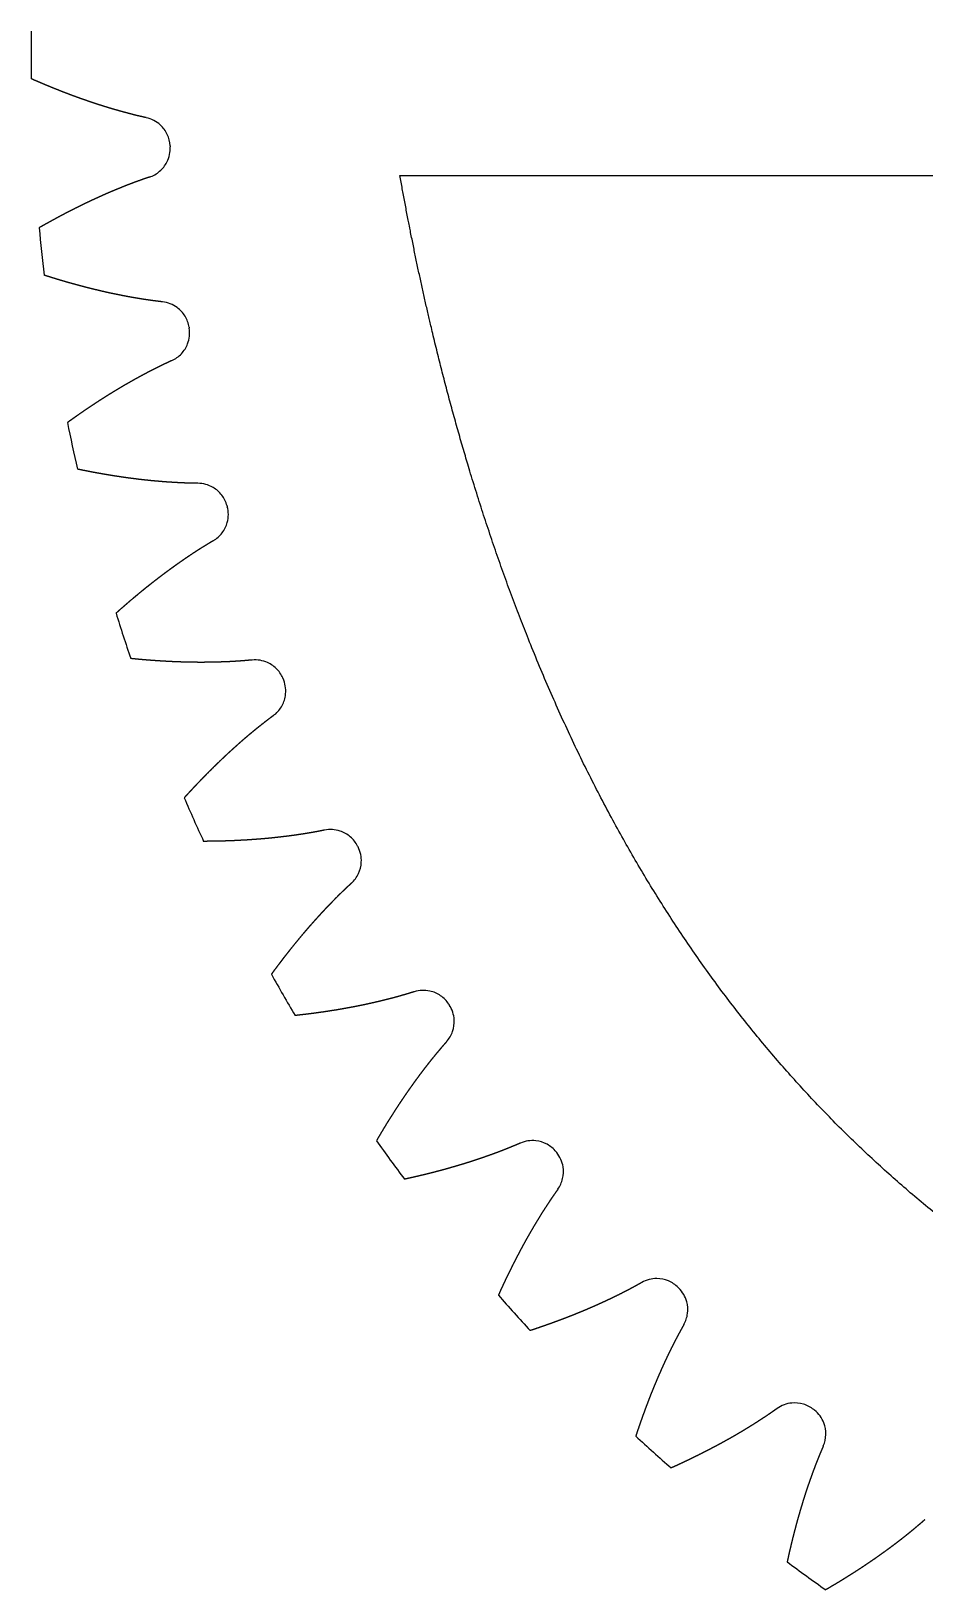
# Model space of a CAD drawing. Header units: millimetres. Extents: x -31 to 31, y -31 to 31.
# Drawn here: x -31 to -16.27, y -25.31 to 0.39 of the extents above; entities that cross this region are included whole.
import ezdxf

# ---------------------------------------------------------------- set-up
doc = ezdxf.new("R2010")
doc.units = ezdxf.units.MM
doc.layers.get('0').update_dxf_attribs({"linetype": 'CONTINUOUS'})

msp = doc.modelspace()

# ---------------------------------------------------------------- linework, layer by layer
msp.add_line((-24.921, -1.986), (-2, -1.986))
for radius, start, end in [(31, 179.2739, 180.7261), (28.749, 182.9836, 183.0164), (31, 185.2739, 186.7261), (28.749, 188.9836, 189.0164), (31, 191.2739, 192.7261), (28.749, 194.9836, 195.0164), (31, 197.2739, 198.7261), (28.749, 200.9836, 201.0164), (31, 203.2739, 204.7261), (28.749, 206.9836, 207.0164), (31, 209.2739, 210.7261), (28.749, 212.9836, 213.0164), (31, 215.2739, 216.7261), (28.749, 218.9836, 219.0164), (31, 221.2739, 222.7261), (28.749, 224.9836, 225.0164), (28.749, 230.9836, 231.0164), (31, 227.2739, 228.7261), (31, 233.2739, 234.7261)]:
    msp.add_arc((0, 0), radius, start, end)
for points, degree, knots in [([(-29.102, -1.034), (-29.102, -1.034), (-29.111, -1.032), (-29.127, -1.029), (-29.152, -1.023), (-29.185, -1.015), (-29.226, -1.006), (-29.267, -0.996), (-29.307, -0.986), (-29.348, -0.976), (-29.388, -0.965), (-29.429, -0.954), (-29.469, -0.943), (-29.51, -0.932), (-29.55, -0.921), (-29.591, -0.909), (-29.631, -0.898), (-29.672, -0.886), (-29.712, -0.874), (-29.753, -0.861), (-29.793, -0.849), (-29.834, -0.836), (-29.874, -0.823), (-29.915, -0.81), (-29.955, -0.797), (-29.995, -0.784), (-30.036, -0.77), (-30.076, -0.756), (-30.116, -0.742), (-30.156, -0.728), (-30.197, -0.714), (-30.237, -0.699), (-30.277, -0.685), (-30.317, -0.67), (-30.358, -0.655), (-30.398, -0.64), (-30.438, -0.624), (-30.478, -0.609), (-30.518, -0.593), (-30.558, -0.577), (-30.598, -0.561), (-30.638, -0.545), (-30.678, -0.529), (-30.718, -0.512), (-30.758, -0.496), (-30.798, -0.479), (-30.838, -0.462), (-30.878, -0.445), (-30.918, -0.428), (-30.95, -0.414), (-30.974, -0.403), (-30.99, -0.396), (-30.998, -0.393)], 5, [0.3277315, 0.3277315, 0.3277315, 0.3277315, 0.3277315, 0.3277315, 0.3285714, 0.3428571, 0.3571429, 0.3714286, 0.3857143, 0.4, 0.4142857, 0.4285714, 0.4428571, 0.4571429, 0.4714286, 0.4857143, 0.5, 0.5142857, 0.5285714, 0.5428571, 0.5571429, 0.5714286, 0.5857143, 0.6, 0.6142857, 0.6285714, 0.6428571, 0.6571429, 0.6714286, 0.6857143, 0.7, 0.7142857, 0.7285714, 0.7428571, 0.7571429, 0.7714286, 0.7857143, 0.8, 0.8142857, 0.8285714, 0.8428571, 0.8571429, 0.8714286, 0.8857143, 0.9, 0.9142857, 0.9285714, 0.9428571, 0.9571429, 0.9714286, 0.9857143, 1, 1, 1, 1, 1, 1]), ([(-28.71, -1.496), (-28.714, -1.431), (-28.73, -1.368), (-28.785, -1.25), (-28.824, -1.197), (-28.905, -1.124), (-28.941, -1.099), (-29.018, -1.059), (-29.059, -1.044), (-29.102, -1.034)], 3, [0, 0, 0, 0, 0.01953222, 0.01953222, 0.03906445, 0.03906445, 0.05213777, 0.05213777, 0.06521109, 0.06521109, 0.06521109, 0.06521109]), ([(-29.05, -2.013), (-28.988, -1.993), (-28.931, -1.96), (-28.833, -1.875), (-28.792, -1.823), (-28.743, -1.727), (-28.729, -1.685), (-28.71, -1.6), (-28.707, -1.556), (-28.709, -1.513)], 3, [0, 0, 0, 0, 0.01953222, 0.01953222, 0.03906445, 0.03906445, 0.05213777, 0.05213777, 0.06521109, 0.06521109, 0.06521109, 0.06521109]), ([(-29.05, -2.013), (-29.051, -2.014), (-29.059, -2.016), (-29.075, -2.022), (-29.099, -2.03), (-29.132, -2.041), (-29.171, -2.055), (-29.21, -2.069), (-29.25, -2.083), (-29.289, -2.097), (-29.328, -2.112), (-29.367, -2.127), (-29.407, -2.142), (-29.446, -2.157), (-29.485, -2.173), (-29.524, -2.189), (-29.563, -2.205), (-29.602, -2.221), (-29.641, -2.237), (-29.68, -2.253), (-29.719, -2.27), (-29.758, -2.287), (-29.797, -2.304), (-29.835, -2.321), (-29.874, -2.339), (-29.913, -2.356), (-29.951, -2.374), (-29.99, -2.392), (-30.029, -2.41), (-30.067, -2.428), (-30.106, -2.447), (-30.144, -2.465), (-30.183, -2.484), (-30.221, -2.503), (-30.26, -2.522), (-30.298, -2.541), (-30.336, -2.561), (-30.375, -2.58), (-30.413, -2.6), (-30.451, -2.62), (-30.489, -2.64), (-30.527, -2.66), (-30.565, -2.681), (-30.603, -2.701), (-30.641, -2.722), (-30.679, -2.743), (-30.717, -2.764), (-30.755, -2.785), (-30.793, -2.806), (-30.823, -2.824), (-30.846, -2.836), (-30.861, -2.845), (-30.869, -2.849)], 5, [0.3277315, 0.3277315, 0.3277315, 0.3277315, 0.3277315, 0.3277315, 0.3285714, 0.3428571, 0.3571429, 0.3714286, 0.3857143, 0.4, 0.4142857, 0.4285714, 0.4428571, 0.4571429, 0.4714286, 0.4857143, 0.5, 0.5142857, 0.5285714, 0.5428571, 0.5571429, 0.5714286, 0.5857143, 0.6, 0.6142857, 0.6285714, 0.6428571, 0.6571429, 0.6714286, 0.6857143, 0.7, 0.7142857, 0.7285714, 0.7428571, 0.7571429, 0.7714286, 0.7857143, 0.8, 0.8142857, 0.8285714, 0.8428571, 0.8571429, 0.8714286, 0.8857143, 0.9, 0.9142857, 0.9285714, 0.9428571, 0.9571429, 0.9714286, 0.9857143, 1, 1, 1, 1, 1, 1]), ([(-28.834, -4.071), (-28.835, -4.07), (-28.843, -4.069), (-28.86, -4.068), (-28.886, -4.065), (-28.919, -4.06), (-28.961, -4.055), (-29.002, -4.05), (-29.044, -4.044), (-29.085, -4.038), (-29.126, -4.032), (-29.168, -4.025), (-29.209, -4.019), (-29.251, -4.012), (-29.292, -4.005), (-29.334, -3.998), (-29.375, -3.99), (-29.417, -3.983), (-29.458, -3.975), (-29.5, -3.967), (-29.541, -3.958), (-29.583, -3.95), (-29.624, -3.941), (-29.666, -3.933), (-29.707, -3.924), (-29.749, -3.915), (-29.791, -3.905), (-29.832, -3.896), (-29.874, -3.886), (-29.915, -3.876), (-29.957, -3.866), (-29.998, -3.856), (-30.04, -3.846), (-30.081, -3.835), (-30.123, -3.824), (-30.164, -3.813), (-30.206, -3.802), (-30.247, -3.791), (-30.289, -3.78), (-30.33, -3.768), (-30.372, -3.757), (-30.413, -3.745), (-30.455, -3.733), (-30.496, -3.721), (-30.538, -3.708), (-30.579, -3.696), (-30.621, -3.683), (-30.662, -3.67), (-30.704, -3.657), (-30.737, -3.647), (-30.762, -3.639), (-30.778, -3.633), (-30.787, -3.631)], 5, [0.3277315, 0.3277315, 0.3277315, 0.3277315, 0.3277315, 0.3277315, 0.3285714, 0.3428571, 0.3571429, 0.3714286, 0.3857143, 0.4, 0.4142857, 0.4285714, 0.4428571, 0.4571429, 0.4714286, 0.4857143, 0.5, 0.5142857, 0.5285714, 0.5428571, 0.5571429, 0.5714286, 0.5857143, 0.6, 0.6142857, 0.6285714, 0.6428571, 0.6571429, 0.6714286, 0.6857143, 0.7, 0.7142857, 0.7285714, 0.7428571, 0.7571429, 0.7714286, 0.7857143, 0.8, 0.8142857, 0.8285714, 0.8428571, 0.8571429, 0.8714286, 0.8857143, 0.9, 0.9142857, 0.9285714, 0.9428571, 0.9571429, 0.9714286, 0.9857143, 1, 1, 1, 1, 1, 1]), ([(-28.397, -4.489), (-28.407, -4.425), (-28.429, -4.363), (-28.497, -4.252), (-28.541, -4.203), (-28.629, -4.139), (-28.667, -4.118), (-28.748, -4.086), (-28.791, -4.075), (-28.834, -4.071)], 3, [0, 0, 0, 0, 0.01953222, 0.01953222, 0.03906445, 0.03906445, 0.05213777, 0.05213777, 0.06521109, 0.06521109, 0.06521109, 0.06521109]), ([(-28.681, -5.039), (-28.621, -5.012), (-28.568, -4.974), (-28.479, -4.879), (-28.444, -4.823), (-28.405, -4.722), (-28.395, -4.679), (-28.386, -4.592), (-28.387, -4.549), (-28.394, -4.505)], 3, [0, 0, 0, 0, 0.01953222, 0.01953222, 0.03906445, 0.03906445, 0.05213777, 0.05213777, 0.06521109, 0.06521109, 0.06521109, 0.06521109]), ([(-28.681, -5.039), (-28.681, -5.039), (-28.689, -5.043), (-28.705, -5.05), (-28.728, -5.061), (-28.759, -5.075), (-28.796, -5.093), (-28.834, -5.111), (-28.872, -5.129), (-28.909, -5.148), (-28.947, -5.166), (-28.984, -5.185), (-29.022, -5.204), (-29.059, -5.224), (-29.096, -5.243), (-29.133, -5.263), (-29.171, -5.283), (-29.208, -5.303), (-29.245, -5.323), (-29.282, -5.343), (-29.319, -5.364), (-29.356, -5.385), (-29.392, -5.406), (-29.429, -5.427), (-29.466, -5.448), (-29.503, -5.47), (-29.539, -5.492), (-29.576, -5.514), (-29.612, -5.536), (-29.649, -5.558), (-29.685, -5.58), (-29.722, -5.603), (-29.758, -5.625), (-29.794, -5.648), (-29.83, -5.671), (-29.866, -5.694), (-29.902, -5.718), (-29.938, -5.741), (-29.974, -5.765), (-30.01, -5.789), (-30.046, -5.813), (-30.082, -5.837), (-30.118, -5.861), (-30.153, -5.885), (-30.189, -5.91), (-30.225, -5.935), (-30.26, -5.96), (-30.296, -5.985), (-30.331, -6.01), (-30.359, -6.03), (-30.381, -6.045), (-30.395, -6.055), (-30.402, -6.061)], 5, [0.3277315, 0.3277315, 0.3277315, 0.3277315, 0.3277315, 0.3277315, 0.3285714, 0.3428571, 0.3571429, 0.3714286, 0.3857143, 0.4, 0.4142857, 0.4285714, 0.4428571, 0.4571429, 0.4714286, 0.4857143, 0.5, 0.5142857, 0.5285714, 0.5428571, 0.5571429, 0.5714286, 0.5857143, 0.6, 0.6142857, 0.6285714, 0.6428571, 0.6571429, 0.6714286, 0.6857143, 0.7, 0.7142857, 0.7285714, 0.7428571, 0.7571429, 0.7714286, 0.7857143, 0.8, 0.8142857, 0.8285714, 0.8428571, 0.8571429, 0.8714286, 0.8857143, 0.9, 0.9142857, 0.9285714, 0.9428571, 0.9571429, 0.9714286, 0.9857143, 1, 1, 1, 1, 1, 1]), ([(-28.251, -7.062), (-28.251, -7.062), (-28.26, -7.062), (-28.277, -7.062), (-28.303, -7.062), (-28.336, -7.061), (-28.378, -7.06), (-28.42, -7.059), (-28.462, -7.058), (-28.504, -7.056), (-28.545, -7.054), (-28.587, -7.052), (-28.629, -7.05), (-28.671, -7.047), (-28.713, -7.045), (-28.755, -7.042), (-28.797, -7.039), (-28.839, -7.036), (-28.881, -7.032), (-28.924, -7.028), (-28.966, -7.025), (-29.008, -7.021), (-29.05, -7.016), (-29.092, -7.012), (-29.135, -7.007), (-29.177, -7.003), (-29.219, -6.998), (-29.261, -6.993), (-29.304, -6.987), (-29.346, -6.982), (-29.388, -6.976), (-29.431, -6.971), (-29.473, -6.965), (-29.516, -6.958), (-29.558, -6.952), (-29.6, -6.946), (-29.643, -6.939), (-29.685, -6.932), (-29.728, -6.925), (-29.77, -6.918), (-29.813, -6.911), (-29.855, -6.903), (-29.898, -6.896), (-29.94, -6.888), (-29.983, -6.88), (-30.026, -6.872), (-30.068, -6.864), (-30.111, -6.855), (-30.153, -6.847), (-30.187, -6.84), (-30.213, -6.834), (-30.23, -6.831), (-30.238, -6.829)], 5, [0.3277315, 0.3277315, 0.3277315, 0.3277315, 0.3277315, 0.3277315, 0.3285714, 0.3428571, 0.3571429, 0.3714286, 0.3857143, 0.4, 0.4142857, 0.4285714, 0.4428571, 0.4571429, 0.4714286, 0.4857143, 0.5, 0.5142857, 0.5285714, 0.5428571, 0.5571429, 0.5714286, 0.5857143, 0.6, 0.6142857, 0.6285714, 0.6428571, 0.6571429, 0.6714286, 0.6857143, 0.7, 0.7142857, 0.7285714, 0.7428571, 0.7571429, 0.7714286, 0.7857143, 0.8, 0.8142857, 0.8285714, 0.8428571, 0.8571429, 0.8714286, 0.8857143, 0.9, 0.9142857, 0.9285714, 0.9428571, 0.9571429, 0.9714286, 0.9857143, 1, 1, 1, 1, 1, 1]), ([(-27.772, -7.433), (-27.789, -7.37), (-27.818, -7.311), (-27.896, -7.207), (-27.946, -7.164), (-28.039, -7.109), (-28.08, -7.092), (-28.164, -7.069), (-28.207, -7.063), (-28.251, -7.062)], 3, [0, 0, 0, 0, 0.01953222, 0.01953222, 0.03906445, 0.03906445, 0.05213777, 0.05213777, 0.06521109, 0.06521109, 0.06521109, 0.06521109]), ([(-27.997, -8.009), (-27.941, -7.976), (-27.892, -7.933), (-27.813, -7.829), (-27.784, -7.77), (-27.756, -7.665), (-27.75, -7.621), (-27.75, -7.534), (-27.756, -7.491), (-27.767, -7.449)], 3, [0, 0, 0, 0, 0.01953222, 0.01953222, 0.03906445, 0.03906445, 0.05213777, 0.05213777, 0.06521109, 0.06521109, 0.06521109, 0.06521109]), ([(-27.997, -8.009), (-27.997, -8.009), (-28.005, -8.014), (-28.02, -8.023), (-28.042, -8.036), (-28.071, -8.053), (-28.106, -8.075), (-28.142, -8.097), (-28.177, -8.119), (-28.213, -8.141), (-28.248, -8.164), (-28.283, -8.186), (-28.319, -8.209), (-28.354, -8.232), (-28.389, -8.256), (-28.424, -8.279), (-28.459, -8.303), (-28.493, -8.327), (-28.528, -8.351), (-28.563, -8.375), (-28.597, -8.399), (-28.632, -8.424), (-28.666, -8.449), (-28.701, -8.474), (-28.735, -8.499), (-28.769, -8.524), (-28.803, -8.549), (-28.837, -8.575), (-28.871, -8.601), (-28.905, -8.626), (-28.939, -8.653), (-28.973, -8.679), (-29.007, -8.705), (-29.04, -8.732), (-29.074, -8.758), (-29.108, -8.785), (-29.141, -8.812), (-29.174, -8.839), (-29.208, -8.867), (-29.241, -8.894), (-29.274, -8.922), (-29.307, -8.949), (-29.34, -8.977), (-29.373, -9.005), (-29.406, -9.033), (-29.439, -9.062), (-29.472, -9.09), (-29.504, -9.119), (-29.537, -9.147), (-29.563, -9.17), (-29.582, -9.188), (-29.595, -9.199), (-29.602, -9.205)], 5, [0.3277315, 0.3277315, 0.3277315, 0.3277315, 0.3277315, 0.3277315, 0.3285714, 0.3428571, 0.3571429, 0.3714286, 0.3857143, 0.4, 0.4142857, 0.4285714, 0.4428571, 0.4571429, 0.4714286, 0.4857143, 0.5, 0.5142857, 0.5285714, 0.5428571, 0.5571429, 0.5714286, 0.5857143, 0.6, 0.6142857, 0.6285714, 0.6428571, 0.6571429, 0.6714286, 0.6857143, 0.7, 0.7142857, 0.7285714, 0.7428571, 0.7571429, 0.7714286, 0.7857143, 0.8, 0.8142857, 0.8285714, 0.8428571, 0.8571429, 0.8714286, 0.8857143, 0.9, 0.9142857, 0.9285714, 0.9428571, 0.9571429, 0.9714286, 0.9857143, 1, 1, 1, 1, 1, 1]), ([(-27.358, -9.977), (-27.358, -9.977), (-27.367, -9.977), (-27.384, -9.979), (-27.409, -9.981), (-27.443, -9.984), (-27.485, -9.988), (-27.526, -9.991), (-27.568, -9.994), (-27.61, -9.997), (-27.652, -9.999), (-27.694, -10.002), (-27.736, -10.004), (-27.778, -10.006), (-27.82, -10.007), (-27.862, -10.009), (-27.904, -10.01), (-27.946, -10.012), (-27.988, -10.013), (-28.03, -10.013), (-28.073, -10.014), (-28.115, -10.014), (-28.158, -10.015), (-28.2, -10.015), (-28.243, -10.015), (-28.285, -10.014), (-28.328, -10.014), (-28.37, -10.013), (-28.413, -10.012), (-28.455, -10.011), (-28.498, -10.01), (-28.541, -10.009), (-28.584, -10.007), (-28.627, -10.006), (-28.669, -10.004), (-28.712, -10.002), (-28.755, -9.999), (-28.798, -9.997), (-28.841, -9.995), (-28.884, -9.992), (-28.927, -9.989), (-28.97, -9.986), (-29.013, -9.983), (-29.056, -9.98), (-29.1, -9.976), (-29.143, -9.973), (-29.186, -9.969), (-29.229, -9.965), (-29.272, -9.961), (-29.307, -9.958), (-29.333, -9.955), (-29.35, -9.953), (-29.359, -9.952)], 5, [0.3277315, 0.3277315, 0.3277315, 0.3277315, 0.3277315, 0.3277315, 0.3285714, 0.3428571, 0.3571429, 0.3714286, 0.3857143, 0.4, 0.4142857, 0.4285714, 0.4428571, 0.4571429, 0.4714286, 0.4857143, 0.5, 0.5142857, 0.5285714, 0.5428571, 0.5571429, 0.5714286, 0.5857143, 0.6, 0.6142857, 0.6285714, 0.6428571, 0.6571429, 0.6714286, 0.6857143, 0.7, 0.7142857, 0.7285714, 0.7428571, 0.7571429, 0.7714286, 0.7857143, 0.8, 0.8142857, 0.8285714, 0.8428571, 0.8571429, 0.8714286, 0.8857143, 0.9, 0.9142857, 0.9285714, 0.9428571, 0.9571429, 0.9714286, 0.9857143, 1, 1, 1, 1, 1, 1]), ([(-26.843, -10.295), (-26.866, -10.234), (-26.901, -10.179), (-26.99, -10.084), (-27.044, -10.046), (-27.143, -10.001), (-27.185, -9.988), (-27.271, -9.974), (-27.314, -9.972), (-27.358, -9.977)], 3, [0, 0, 0, 0, 0.01953222, 0.01953222, 0.03906445, 0.03906445, 0.05213777, 0.05213777, 0.06521109, 0.06521109, 0.06521109, 0.06521109]), ([(-27.006, -10.892), (-26.954, -10.853), (-26.91, -10.805), (-26.842, -10.693), (-26.82, -10.631), (-26.803, -10.524), (-26.802, -10.48), (-26.811, -10.394), (-26.821, -10.351), (-26.837, -10.31)], 3, [0, 0, 0, 0, 0.01953222, 0.01953222, 0.03906445, 0.03906445, 0.05213777, 0.05213777, 0.06521109, 0.06521109, 0.06521109, 0.06521109]), ([(-27.006, -10.892), (-27.007, -10.892), (-27.014, -10.897), (-27.028, -10.908), (-27.048, -10.923), (-27.075, -10.943), (-27.108, -10.968), (-27.141, -10.994), (-27.174, -11.02), (-27.207, -11.046), (-27.24, -11.072), (-27.273, -11.098), (-27.305, -11.124), (-27.338, -11.151), (-27.37, -11.178), (-27.403, -11.205), (-27.435, -11.232), (-27.467, -11.259), (-27.499, -11.287), (-27.531, -11.315), (-27.563, -11.343), (-27.595, -11.371), (-27.626, -11.399), (-27.658, -11.427), (-27.689, -11.456), (-27.721, -11.484), (-27.752, -11.513), (-27.783, -11.542), (-27.814, -11.571), (-27.845, -11.601), (-27.876, -11.63), (-27.907, -11.66), (-27.938, -11.689), (-27.969, -11.719), (-27.999, -11.749), (-28.03, -11.78), (-28.06, -11.81), (-28.091, -11.84), (-28.121, -11.871), (-28.151, -11.902), (-28.181, -11.933), (-28.211, -11.964), (-28.241, -11.995), (-28.271, -12.026), (-28.301, -12.058), (-28.33, -12.089), (-28.36, -12.121), (-28.389, -12.153), (-28.419, -12.185), (-28.442, -12.21), (-28.46, -12.23), (-28.472, -12.243), (-28.477, -12.249)], 5, [0.3277315, 0.3277315, 0.3277315, 0.3277315, 0.3277315, 0.3277315, 0.3285714, 0.3428571, 0.3571429, 0.3714286, 0.3857143, 0.4, 0.4142857, 0.4285714, 0.4428571, 0.4571429, 0.4714286, 0.4857143, 0.5, 0.5142857, 0.5285714, 0.5428571, 0.5571429, 0.5714286, 0.5857143, 0.6, 0.6142857, 0.6285714, 0.6428571, 0.6571429, 0.6714286, 0.6857143, 0.7, 0.7142857, 0.7285714, 0.7428571, 0.7571429, 0.7714286, 0.7857143, 0.8, 0.8142857, 0.8285714, 0.8428571, 0.8571429, 0.8714286, 0.8857143, 0.9, 0.9142857, 0.9285714, 0.9428571, 0.9571429, 0.9714286, 0.9857143, 1, 1, 1, 1, 1, 1]), ([(-26.165, -12.782), (-26.165, -12.782), (-26.174, -12.783), (-26.191, -12.787), (-26.216, -12.792), (-26.249, -12.798), (-26.29, -12.806), (-26.331, -12.814), (-26.372, -12.821), (-26.414, -12.828), (-26.455, -12.835), (-26.496, -12.842), (-26.538, -12.848), (-26.579, -12.854), (-26.621, -12.861), (-26.663, -12.867), (-26.705, -12.872), (-26.746, -12.878), (-26.788, -12.883), (-26.83, -12.888), (-26.872, -12.893), (-26.914, -12.898), (-26.957, -12.903), (-26.999, -12.907), (-27.041, -12.912), (-27.083, -12.916), (-27.126, -12.92), (-27.168, -12.924), (-27.211, -12.927), (-27.253, -12.931), (-27.296, -12.934), (-27.338, -12.937), (-27.381, -12.94), (-27.424, -12.943), (-27.467, -12.946), (-27.51, -12.948), (-27.552, -12.95), (-27.595, -12.953), (-27.638, -12.955), (-27.681, -12.956), (-27.725, -12.958), (-27.768, -12.96), (-27.811, -12.961), (-27.854, -12.962), (-27.897, -12.963), (-27.941, -12.964), (-27.984, -12.965), (-28.027, -12.966), (-28.071, -12.966), (-28.106, -12.966), (-28.132, -12.967), (-28.149, -12.967), (-28.158, -12.967)], 5, [0.3277315, 0.3277315, 0.3277315, 0.3277315, 0.3277315, 0.3277315, 0.3285714, 0.3428571, 0.3571429, 0.3714286, 0.3857143, 0.4, 0.4142857, 0.4285714, 0.4428571, 0.4571429, 0.4714286, 0.4857143, 0.5, 0.5142857, 0.5285714, 0.5428571, 0.5571429, 0.5714286, 0.5857143, 0.6, 0.6142857, 0.6285714, 0.6428571, 0.6571429, 0.6714286, 0.6857143, 0.7, 0.7142857, 0.7285714, 0.7428571, 0.7571429, 0.7714286, 0.7857143, 0.8, 0.8142857, 0.8285714, 0.8428571, 0.8571429, 0.8714286, 0.8857143, 0.9, 0.9142857, 0.9285714, 0.9428571, 0.9571429, 0.9714286, 0.9857143, 1, 1, 1, 1, 1, 1]), ([(-25.619, -13.045), (-25.649, -12.987), (-25.69, -12.935), (-25.788, -12.85), (-25.845, -12.818), (-25.949, -12.783), (-25.992, -12.775), (-26.079, -12.77), (-26.122, -12.773), (-26.165, -12.782)], 3, [0, 0, 0, 0, 0.01953222, 0.01953222, 0.03906445, 0.03906445, 0.05213777, 0.05213777, 0.06521109, 0.06521109, 0.06521109, 0.06521109]), ([(-25.72, -13.655), (-25.672, -13.611), (-25.633, -13.558), (-25.577, -13.44), (-25.561, -13.377), (-25.556, -13.268), (-25.559, -13.224), (-25.578, -13.139), (-25.592, -13.098), (-25.612, -13.059)], 3, [0, 0, 0, 0, 0.01953222, 0.01953222, 0.03906445, 0.03906445, 0.05213777, 0.05213777, 0.06521109, 0.06521109, 0.06521109, 0.06521109]), ([(-25.72, -13.655), (-25.72, -13.655), (-25.727, -13.661), (-25.739, -13.673), (-25.758, -13.69), (-25.783, -13.713), (-25.813, -13.742), (-25.843, -13.771), (-25.874, -13.8), (-25.904, -13.829), (-25.934, -13.858), (-25.963, -13.888), (-25.993, -13.918), (-26.023, -13.948), (-26.052, -13.978), (-26.081, -14.008), (-26.11, -14.038), (-26.14, -14.069), (-26.169, -14.1), (-26.197, -14.13), (-26.226, -14.162), (-26.255, -14.193), (-26.283, -14.224), (-26.312, -14.256), (-26.34, -14.287), (-26.368, -14.319), (-26.396, -14.351), (-26.425, -14.383), (-26.452, -14.415), (-26.48, -14.448), (-26.508, -14.48), (-26.536, -14.513), (-26.563, -14.546), (-26.59, -14.579), (-26.618, -14.612), (-26.645, -14.645), (-26.672, -14.678), (-26.699, -14.712), (-26.726, -14.745), (-26.753, -14.779), (-26.779, -14.813), (-26.806, -14.847), (-26.833, -14.881), (-26.859, -14.915), (-26.885, -14.95), (-26.911, -14.984), (-26.938, -15.019), (-26.964, -15.054), (-26.99, -15.088), (-27.01, -15.116), (-27.026, -15.137), (-27.036, -15.152), (-27.041, -15.159)], 5, [0.3277315, 0.3277315, 0.3277315, 0.3277315, 0.3277315, 0.3277315, 0.3285714, 0.3428571, 0.3571429, 0.3714286, 0.3857143, 0.4, 0.4142857, 0.4285714, 0.4428571, 0.4571429, 0.4714286, 0.4857143, 0.5, 0.5142857, 0.5285714, 0.5428571, 0.5571429, 0.5714286, 0.5857143, 0.6, 0.6142857, 0.6285714, 0.6428571, 0.6571429, 0.6714286, 0.6857143, 0.7, 0.7142857, 0.7285714, 0.7428571, 0.7571429, 0.7714286, 0.7857143, 0.8, 0.8142857, 0.8285714, 0.8428571, 0.8571429, 0.8714286, 0.8857143, 0.9, 0.9142857, 0.9285714, 0.9428571, 0.9571429, 0.9714286, 0.9857143, 1, 1, 1, 1, 1, 1]), ([(-24.686, -15.446), (-24.686, -15.447), (-24.694, -15.449), (-24.711, -15.454), (-24.735, -15.462), (-24.768, -15.472), (-24.808, -15.484), (-24.848, -15.496), (-24.888, -15.507), (-24.928, -15.519), (-24.968, -15.53), (-25.009, -15.541), (-25.05, -15.552), (-25.09, -15.562), (-25.131, -15.573), (-25.172, -15.583), (-25.213, -15.593), (-25.254, -15.603), (-25.295, -15.613), (-25.336, -15.622), (-25.377, -15.632), (-25.419, -15.641), (-25.46, -15.65), (-25.502, -15.659), (-25.543, -15.668), (-25.585, -15.676), (-25.627, -15.685), (-25.668, -15.693), (-25.71, -15.701), (-25.752, -15.709), (-25.794, -15.716), (-25.836, -15.724), (-25.878, -15.731), (-25.921, -15.739), (-25.963, -15.746), (-26.005, -15.753), (-26.048, -15.759), (-26.09, -15.766), (-26.133, -15.773), (-26.175, -15.779), (-26.218, -15.785), (-26.261, -15.791), (-26.304, -15.797), (-26.347, -15.803), (-26.389, -15.808), (-26.432, -15.814), (-26.475, -15.819), (-26.519, -15.824), (-26.562, -15.829), (-26.596, -15.833), (-26.622, -15.836), (-26.64, -15.838), (-26.648, -15.839)], 5, [0.3277315, 0.3277315, 0.3277315, 0.3277315, 0.3277315, 0.3277315, 0.3285714, 0.3428571, 0.3571429, 0.3714286, 0.3857143, 0.4, 0.4142857, 0.4285714, 0.4428571, 0.4571429, 0.4714286, 0.4857143, 0.5, 0.5142857, 0.5285714, 0.5428571, 0.5571429, 0.5714286, 0.5857143, 0.6, 0.6142857, 0.6285714, 0.6428571, 0.6571429, 0.6714286, 0.6857143, 0.7, 0.7142857, 0.7285714, 0.7428571, 0.7571429, 0.7714286, 0.7857143, 0.8, 0.8142857, 0.8285714, 0.8428571, 0.8571429, 0.8714286, 0.8857143, 0.9, 0.9142857, 0.9285714, 0.9428571, 0.9571429, 0.9714286, 0.9857143, 1, 1, 1, 1, 1, 1]), ([(-24.116, -15.651), (-24.151, -15.596), (-24.197, -15.549), (-24.304, -15.475), (-24.364, -15.449), (-24.47, -15.426), (-24.514, -15.422), (-24.601, -15.426), (-24.644, -15.433), (-24.686, -15.446)], 3, [0, 0, 0, 0, 0.01953222, 0.01953222, 0.03906445, 0.03906445, 0.05213777, 0.05213777, 0.06521109, 0.06521109, 0.06521109, 0.06521109]), ([(-24.152, -16.269), (-24.108, -16.22), (-24.075, -16.163), (-24.032, -16.04), (-24.023, -15.975), (-24.029, -15.867), (-24.037, -15.824), (-24.064, -15.741), (-24.083, -15.701), (-24.107, -15.665)], 3, [0, 0, 0, 0, 0.01953222, 0.01953222, 0.03906445, 0.03906445, 0.05213777, 0.05213777, 0.06521109, 0.06521109, 0.06521109, 0.06521109]), ([(-24.152, -16.269), (-24.152, -16.269), (-24.158, -16.276), (-24.169, -16.289), (-24.186, -16.308), (-24.208, -16.333), (-24.235, -16.365), (-24.262, -16.397), (-24.289, -16.429), (-24.316, -16.461), (-24.343, -16.493), (-24.369, -16.526), (-24.396, -16.558), (-24.422, -16.591), (-24.448, -16.624), (-24.474, -16.657), (-24.5, -16.691), (-24.526, -16.724), (-24.551, -16.758), (-24.577, -16.791), (-24.602, -16.825), (-24.627, -16.859), (-24.653, -16.894), (-24.678, -16.928), (-24.702, -16.962), (-24.727, -16.997), (-24.752, -17.032), (-24.776, -17.066), (-24.801, -17.101), (-24.825, -17.137), (-24.849, -17.172), (-24.873, -17.207), (-24.897, -17.243), (-24.921, -17.278), (-24.945, -17.314), (-24.968, -17.35), (-24.992, -17.386), (-25.015, -17.422), (-25.038, -17.458), (-25.061, -17.495), (-25.084, -17.531), (-25.107, -17.568), (-25.13, -17.604), (-25.153, -17.641), (-25.175, -17.678), (-25.198, -17.715), (-25.22, -17.752), (-25.242, -17.79), (-25.264, -17.827), (-25.282, -17.857), (-25.295, -17.879), (-25.304, -17.895), (-25.308, -17.902)], 5, [0.3277315, 0.3277315, 0.3277315, 0.3277315, 0.3277315, 0.3277315, 0.3285714, 0.3428571, 0.3571429, 0.3714286, 0.3857143, 0.4, 0.4142857, 0.4285714, 0.4428571, 0.4571429, 0.4714286, 0.4857143, 0.5, 0.5142857, 0.5285714, 0.5428571, 0.5571429, 0.5714286, 0.5857143, 0.6, 0.6142857, 0.6285714, 0.6428571, 0.6571429, 0.6714286, 0.6857143, 0.7, 0.7142857, 0.7285714, 0.7428571, 0.7571429, 0.7714286, 0.7857143, 0.8, 0.8142857, 0.8285714, 0.8428571, 0.8571429, 0.8714286, 0.8857143, 0.9, 0.9142857, 0.9285714, 0.9428571, 0.9571429, 0.9714286, 0.9857143, 1, 1, 1, 1, 1, 1]), ([(-22.936, -17.942), (-22.936, -17.942), (-22.944, -17.946), (-22.96, -17.953), (-22.983, -17.963), (-23.015, -17.976), (-23.053, -17.992), (-23.092, -18.008), (-23.131, -18.024), (-23.169, -18.039), (-23.208, -18.055), (-23.247, -18.07), (-23.287, -18.085), (-23.326, -18.1), (-23.365, -18.114), (-23.405, -18.129), (-23.445, -18.143), (-23.484, -18.157), (-23.524, -18.171), (-23.564, -18.185), (-23.604, -18.199), (-23.645, -18.212), (-23.685, -18.226), (-23.725, -18.239), (-23.766, -18.252), (-23.806, -18.265), (-23.847, -18.277), (-23.887, -18.29), (-23.928, -18.302), (-23.969, -18.314), (-24.01, -18.327), (-24.051, -18.338), (-24.092, -18.35), (-24.134, -18.362), (-24.175, -18.373), (-24.216, -18.385), (-24.258, -18.396), (-24.299, -18.407), (-24.341, -18.418), (-24.383, -18.429), (-24.425, -18.439), (-24.466, -18.45), (-24.508, -18.46), (-24.55, -18.47), (-24.592, -18.48), (-24.635, -18.49), (-24.677, -18.5), (-24.719, -18.51), (-24.762, -18.519), (-24.796, -18.527), (-24.821, -18.532), (-24.838, -18.536), (-24.847, -18.538)], 5, [0.3277315, 0.3277315, 0.3277315, 0.3277315, 0.3277315, 0.3277315, 0.3285714, 0.3428571, 0.3571429, 0.3714286, 0.3857143, 0.4, 0.4142857, 0.4285714, 0.4428571, 0.4571429, 0.4714286, 0.4857143, 0.5, 0.5142857, 0.5285714, 0.5428571, 0.5571429, 0.5714286, 0.5857143, 0.6, 0.6142857, 0.6285714, 0.6428571, 0.6571429, 0.6714286, 0.6857143, 0.7, 0.7142857, 0.7285714, 0.7428571, 0.7571429, 0.7714286, 0.7857143, 0.8, 0.8142857, 0.8285714, 0.8428571, 0.8571429, 0.8714286, 0.8857143, 0.9, 0.9142857, 0.9285714, 0.9428571, 0.9571429, 0.9714286, 0.9857143, 1, 1, 1, 1, 1, 1]), ([(-22.347, -18.086), (-22.388, -18.035), (-22.439, -17.993), (-22.553, -17.931), (-22.616, -17.911), (-22.724, -17.899), (-22.768, -17.9), (-22.854, -17.913), (-22.896, -17.925), (-22.936, -17.942)], 3, [0, 0, 0, 0, 0.01953222, 0.01953222, 0.03906445, 0.03906445, 0.05213777, 0.05213777, 0.06521109, 0.06521109, 0.06521109, 0.06521109]), ([(-22.319, -18.704), (-22.281, -18.651), (-22.254, -18.591), (-22.224, -18.465), (-22.222, -18.399), (-22.239, -18.292), (-22.251, -18.25), (-22.287, -18.17), (-22.31, -18.133), (-22.337, -18.099)], 3, [0, 0, 0, 0, 0.01953222, 0.01953222, 0.03906445, 0.03906445, 0.05213777, 0.05213777, 0.06521109, 0.06521109, 0.06521109, 0.06521109]), ([(-22.319, -18.704), (-22.319, -18.705), (-22.324, -18.712), (-22.334, -18.726), (-22.349, -18.747), (-22.368, -18.774), (-22.392, -18.809), (-22.416, -18.843), (-22.439, -18.878), (-22.462, -18.912), (-22.485, -18.947), (-22.508, -18.983), (-22.531, -19.018), (-22.554, -19.053), (-22.577, -19.089), (-22.599, -19.124), (-22.621, -19.16), (-22.643, -19.196), (-22.665, -19.232), (-22.687, -19.268), (-22.709, -19.305), (-22.73, -19.341), (-22.752, -19.378), (-22.773, -19.415), (-22.794, -19.451), (-22.815, -19.488), (-22.836, -19.526), (-22.857, -19.563), (-22.877, -19.6), (-22.898, -19.638), (-22.918, -19.675), (-22.938, -19.713), (-22.958, -19.751), (-22.978, -19.789), (-22.998, -19.827), (-23.018, -19.865), (-23.037, -19.903), (-23.057, -19.941), (-23.076, -19.98), (-23.095, -20.018), (-23.114, -20.057), (-23.133, -20.096), (-23.152, -20.135), (-23.171, -20.174), (-23.19, -20.213), (-23.208, -20.252), (-23.226, -20.291), (-23.245, -20.331), (-23.263, -20.37), (-23.277, -20.402), (-23.288, -20.426), (-23.295, -20.442), (-23.298, -20.449)], 5, [0.3277315, 0.3277315, 0.3277315, 0.3277315, 0.3277315, 0.3277315, 0.3285714, 0.3428571, 0.3571429, 0.3714286, 0.3857143, 0.4, 0.4142857, 0.4285714, 0.4428571, 0.4571429, 0.4714286, 0.4857143, 0.5, 0.5142857, 0.5285714, 0.5428571, 0.5571429, 0.5714286, 0.5857143, 0.6, 0.6142857, 0.6285714, 0.6428571, 0.6571429, 0.6714286, 0.6857143, 0.7, 0.7142857, 0.7285714, 0.7428571, 0.7571429, 0.7714286, 0.7857143, 0.8, 0.8142857, 0.8285714, 0.8428571, 0.8571429, 0.8714286, 0.8857143, 0.9, 0.9142857, 0.9285714, 0.9428571, 0.9571429, 0.9714286, 0.9857143, 1, 1, 1, 1, 1, 1]), ([(-20.935, -20.241), (-20.935, -20.242), (-20.943, -20.246), (-20.958, -20.254), (-20.98, -20.267), (-21.01, -20.283), (-21.046, -20.303), (-21.083, -20.323), (-21.12, -20.343), (-21.157, -20.362), (-21.194, -20.382), (-21.231, -20.401), (-21.269, -20.42), (-21.306, -20.439), (-21.344, -20.458), (-21.382, -20.476), (-21.42, -20.494), (-21.458, -20.513), (-21.496, -20.531), (-21.534, -20.549), (-21.573, -20.566), (-21.611, -20.584), (-21.65, -20.601), (-21.689, -20.619), (-21.728, -20.636), (-21.767, -20.653), (-21.806, -20.67), (-21.845, -20.687), (-21.884, -20.703), (-21.923, -20.72), (-21.963, -20.736), (-22.003, -20.752), (-22.042, -20.768), (-22.082, -20.784), (-22.122, -20.8), (-22.162, -20.815), (-22.202, -20.831), (-22.242, -20.846), (-22.282, -20.861), (-22.323, -20.876), (-22.363, -20.891), (-22.404, -20.906), (-22.444, -20.921), (-22.485, -20.935), (-22.526, -20.95), (-22.567, -20.964), (-22.608, -20.978), (-22.649, -20.992), (-22.69, -21.006), (-22.723, -21.017), (-22.748, -21.025), (-22.765, -21.031), (-22.773, -21.033)], 5, [0.3277315, 0.3277315, 0.3277315, 0.3277315, 0.3277315, 0.3277315, 0.3285714, 0.3428571, 0.3571429, 0.3714286, 0.3857143, 0.4, 0.4142857, 0.4285714, 0.4428571, 0.4571429, 0.4714286, 0.4857143, 0.5, 0.5142857, 0.5285714, 0.5428571, 0.5571429, 0.5714286, 0.5857143, 0.6, 0.6142857, 0.6285714, 0.6428571, 0.6571429, 0.6714286, 0.6857143, 0.7, 0.7142857, 0.7285714, 0.7428571, 0.7571429, 0.7714286, 0.7857143, 0.8, 0.8142857, 0.8285714, 0.8428571, 0.8571429, 0.8714286, 0.8857143, 0.9, 0.9142857, 0.9285714, 0.9428571, 0.9571429, 0.9714286, 0.9857143, 1, 1, 1, 1, 1, 1]), ([(-20.335, -20.323), (-20.381, -20.277), (-20.435, -20.24), (-20.555, -20.19), (-20.62, -20.177), (-20.728, -20.176), (-20.772, -20.182), (-20.856, -20.203), (-20.897, -20.22), (-20.935, -20.241)], 3, [0, 0, 0, 0, 0.01953222, 0.01953222, 0.03906445, 0.03906445, 0.05213777, 0.05213777, 0.06521109, 0.06521109, 0.06521109, 0.06521109]), ([(-20.241, -20.935), (-20.209, -20.878), (-20.189, -20.816), (-20.172, -20.686), (-20.177, -20.621), (-20.205, -20.516), (-20.222, -20.475), (-20.265, -20.4), (-20.292, -20.365), (-20.323, -20.335)], 3, [0, 0, 0, 0, 0.01953222, 0.01953222, 0.03906445, 0.03906445, 0.05213777, 0.05213777, 0.06521109, 0.06521109, 0.06521109, 0.06521109]), ([(-20.241, -20.935), (-20.242, -20.935), (-20.246, -20.943), (-20.254, -20.958), (-20.267, -20.98), (-20.283, -21.01), (-20.303, -21.046), (-20.323, -21.083), (-20.343, -21.12), (-20.362, -21.157), (-20.382, -21.194), (-20.401, -21.231), (-20.42, -21.269), (-20.439, -21.306), (-20.458, -21.344), (-20.476, -21.382), (-20.494, -21.42), (-20.513, -21.458), (-20.531, -21.496), (-20.549, -21.534), (-20.566, -21.573), (-20.584, -21.611), (-20.601, -21.65), (-20.619, -21.689), (-20.636, -21.728), (-20.653, -21.767), (-20.67, -21.806), (-20.687, -21.845), (-20.703, -21.884), (-20.72, -21.923), (-20.736, -21.963), (-20.752, -22.003), (-20.768, -22.042), (-20.784, -22.082), (-20.8, -22.122), (-20.815, -22.162), (-20.831, -22.202), (-20.846, -22.242), (-20.861, -22.282), (-20.876, -22.323), (-20.891, -22.363), (-20.906, -22.404), (-20.921, -22.444), (-20.935, -22.485), (-20.95, -22.526), (-20.964, -22.567), (-20.978, -22.608), (-20.992, -22.649), (-21.006, -22.69), (-21.017, -22.723), (-21.025, -22.748), (-21.031, -22.765), (-21.033, -22.773)], 5, [0.3277315, 0.3277315, 0.3277315, 0.3277315, 0.3277315, 0.3277315, 0.3285714, 0.3428571, 0.3571429, 0.3714286, 0.3857143, 0.4, 0.4142857, 0.4285714, 0.4428571, 0.4571429, 0.4714286, 0.4857143, 0.5, 0.5142857, 0.5285714, 0.5428571, 0.5571429, 0.5714286, 0.5857143, 0.6, 0.6142857, 0.6285714, 0.6428571, 0.6571429, 0.6714286, 0.6857143, 0.7, 0.7142857, 0.7285714, 0.7428571, 0.7571429, 0.7714286, 0.7857143, 0.8, 0.8142857, 0.8285714, 0.8428571, 0.8571429, 0.8714286, 0.8857143, 0.9, 0.9142857, 0.9285714, 0.9428571, 0.9571429, 0.9714286, 0.9857143, 1, 1, 1, 1, 1, 1]), ([(-18.704, -22.319), (-18.705, -22.319), (-18.712, -22.324), (-18.726, -22.334), (-18.747, -22.349), (-18.774, -22.368), (-18.809, -22.392), (-18.843, -22.416), (-18.878, -22.439), (-18.912, -22.462), (-18.947, -22.485), (-18.983, -22.508), (-19.018, -22.531), (-19.053, -22.554), (-19.089, -22.577), (-19.124, -22.599), (-19.16, -22.621), (-19.196, -22.643), (-19.232, -22.665), (-19.268, -22.687), (-19.305, -22.709), (-19.341, -22.73), (-19.378, -22.752), (-19.415, -22.773), (-19.451, -22.794), (-19.488, -22.815), (-19.526, -22.836), (-19.563, -22.857), (-19.6, -22.877), (-19.638, -22.898), (-19.675, -22.918), (-19.713, -22.938), (-19.751, -22.958), (-19.789, -22.978), (-19.827, -22.998), (-19.865, -23.018), (-19.903, -23.037), (-19.941, -23.057), (-19.98, -23.076), (-20.018, -23.095), (-20.057, -23.114), (-20.096, -23.133), (-20.135, -23.152), (-20.174, -23.171), (-20.213, -23.19), (-20.252, -23.208), (-20.291, -23.226), (-20.331, -23.245), (-20.37, -23.263), (-20.402, -23.277), (-20.426, -23.288), (-20.442, -23.295), (-20.449, -23.298)], 5, [0.3277315, 0.3277315, 0.3277315, 0.3277315, 0.3277315, 0.3277315, 0.3285714, 0.3428571, 0.3571429, 0.3714286, 0.3857143, 0.4, 0.4142857, 0.4285714, 0.4428571, 0.4571429, 0.4714286, 0.4857143, 0.5, 0.5142857, 0.5285714, 0.5428571, 0.5571429, 0.5714286, 0.5857143, 0.6, 0.6142857, 0.6285714, 0.6428571, 0.6571429, 0.6714286, 0.6857143, 0.7, 0.7142857, 0.7285714, 0.7428571, 0.7571429, 0.7714286, 0.7857143, 0.8, 0.8142857, 0.8285714, 0.8428571, 0.8571429, 0.8714286, 0.8857143, 0.9, 0.9142857, 0.9285714, 0.9428571, 0.9571429, 0.9714286, 0.9857143, 1, 1, 1, 1, 1, 1]), ([(-18.099, -22.337), (-18.149, -22.296), (-18.208, -22.265), (-18.332, -22.228), (-18.398, -22.222), (-18.506, -22.232), (-18.548, -22.242), (-18.63, -22.273), (-18.669, -22.293), (-18.704, -22.319)], 3, [0, 0, 0, 0, 0.01953222, 0.01953222, 0.03906445, 0.03906445, 0.05213777, 0.05213777, 0.06521109, 0.06521109, 0.06521109, 0.06521109]), ([(-17.942, -22.936), (-17.916, -22.876), (-17.902, -22.812), (-17.899, -22.682), (-17.911, -22.617), (-17.95, -22.516), (-17.971, -22.477), (-18.022, -22.407), (-18.052, -22.375), (-18.086, -22.347)], 3, [0, 0, 0, 0, 0.01953222, 0.01953222, 0.03906445, 0.03906445, 0.05213777, 0.05213777, 0.06521109, 0.06521109, 0.06521109, 0.06521109]), ([(-17.942, -22.936), (-17.942, -22.936), (-17.946, -22.944), (-17.953, -22.96), (-17.963, -22.983), (-17.976, -23.015), (-17.992, -23.053), (-18.008, -23.092), (-18.024, -23.131), (-18.039, -23.169), (-18.055, -23.208), (-18.07, -23.247), (-18.085, -23.287), (-18.1, -23.326), (-18.114, -23.365), (-18.129, -23.405), (-18.143, -23.445), (-18.157, -23.484), (-18.171, -23.524), (-18.185, -23.564), (-18.199, -23.604), (-18.212, -23.645), (-18.226, -23.685), (-18.239, -23.725), (-18.252, -23.766), (-18.265, -23.806), (-18.277, -23.847), (-18.29, -23.887), (-18.302, -23.928), (-18.314, -23.969), (-18.327, -24.01), (-18.338, -24.051), (-18.35, -24.092), (-18.362, -24.134), (-18.373, -24.175), (-18.385, -24.216), (-18.396, -24.258), (-18.407, -24.299), (-18.418, -24.341), (-18.429, -24.383), (-18.439, -24.425), (-18.45, -24.466), (-18.46, -24.508), (-18.47, -24.55), (-18.48, -24.592), (-18.49, -24.635), (-18.5, -24.677), (-18.51, -24.719), (-18.519, -24.762), (-18.527, -24.796), (-18.532, -24.821), (-18.536, -24.838), (-18.538, -24.847)], 5, [0.3277315, 0.3277315, 0.3277315, 0.3277315, 0.3277315, 0.3277315, 0.3285714, 0.3428571, 0.3571429, 0.3714286, 0.3857143, 0.4, 0.4142857, 0.4285714, 0.4428571, 0.4571429, 0.4714286, 0.4857143, 0.5, 0.5142857, 0.5285714, 0.5428571, 0.5571429, 0.5714286, 0.5857143, 0.6, 0.6142857, 0.6285714, 0.6428571, 0.6571429, 0.6714286, 0.6857143, 0.7, 0.7142857, 0.7285714, 0.7428571, 0.7571429, 0.7714286, 0.7857143, 0.8, 0.8142857, 0.8285714, 0.8428571, 0.8571429, 0.8714286, 0.8857143, 0.9, 0.9142857, 0.9285714, 0.9428571, 0.9571429, 0.9714286, 0.9857143, 1, 1, 1, 1, 1, 1]), ([(-16.269, -24.152), (-16.269, -24.152), (-16.276, -24.158), (-16.289, -24.169), (-16.308, -24.186), (-16.333, -24.208), (-16.365, -24.235), (-16.397, -24.262), (-16.429, -24.289), (-16.461, -24.316), (-16.493, -24.343), (-16.526, -24.369), (-16.558, -24.396), (-16.591, -24.422), (-16.624, -24.448), (-16.657, -24.474), (-16.691, -24.5), (-16.724, -24.526), (-16.758, -24.551), (-16.791, -24.577), (-16.825, -24.602), (-16.859, -24.627), (-16.894, -24.653), (-16.928, -24.678), (-16.962, -24.702), (-16.997, -24.727), (-17.032, -24.752), (-17.066, -24.776), (-17.101, -24.801), (-17.137, -24.825), (-17.172, -24.849), (-17.207, -24.873), (-17.243, -24.897), (-17.278, -24.921), (-17.314, -24.945), (-17.35, -24.968), (-17.386, -24.992), (-17.422, -25.015), (-17.458, -25.038), (-17.495, -25.061), (-17.531, -25.084), (-17.568, -25.107), (-17.604, -25.13), (-17.641, -25.153), (-17.678, -25.175), (-17.715, -25.198), (-17.752, -25.22), (-17.79, -25.242), (-17.827, -25.264), (-17.857, -25.282), (-17.879, -25.295), (-17.895, -25.304), (-17.902, -25.308)], 5, [0.3277315, 0.3277315, 0.3277315, 0.3277315, 0.3277315, 0.3277315, 0.3285714, 0.3428571, 0.3571429, 0.3714286, 0.3857143, 0.4, 0.4142857, 0.4285714, 0.4428571, 0.4571429, 0.4714286, 0.4857143, 0.5, 0.5142857, 0.5285714, 0.5428571, 0.5571429, 0.5714286, 0.5857143, 0.6, 0.6142857, 0.6285714, 0.6428571, 0.6571429, 0.6714286, 0.6857143, 0.7, 0.7142857, 0.7285714, 0.7428571, 0.7571429, 0.7714286, 0.7857143, 0.8, 0.8142857, 0.8285714, 0.8428571, 0.8571429, 0.8714286, 0.8857143, 0.9, 0.9142857, 0.9285714, 0.9428571, 0.9571429, 0.9714286, 0.9857143, 1, 1, 1, 1, 1, 1])]:
    msp.add_open_spline(points, degree=degree, knots=knots)
msp.add_open_spline([(-2, -24.92), (-2.778, -24.781), (-4.307, -24.477), (-6.517, -23.936), (-9.293, -23.044), (-12.459, -21.625), (-15.294, -19.876), (-17.773, -17.768), (-19.879, -15.289), (-21.627, -12.451), (-23.045, -9.283), (-23.937, -6.506), (-24.478, -4.295), (-24.783, -2.765), (-24.921, -1.986)], degree=5)

doc.saveas('drawing.dxf')
